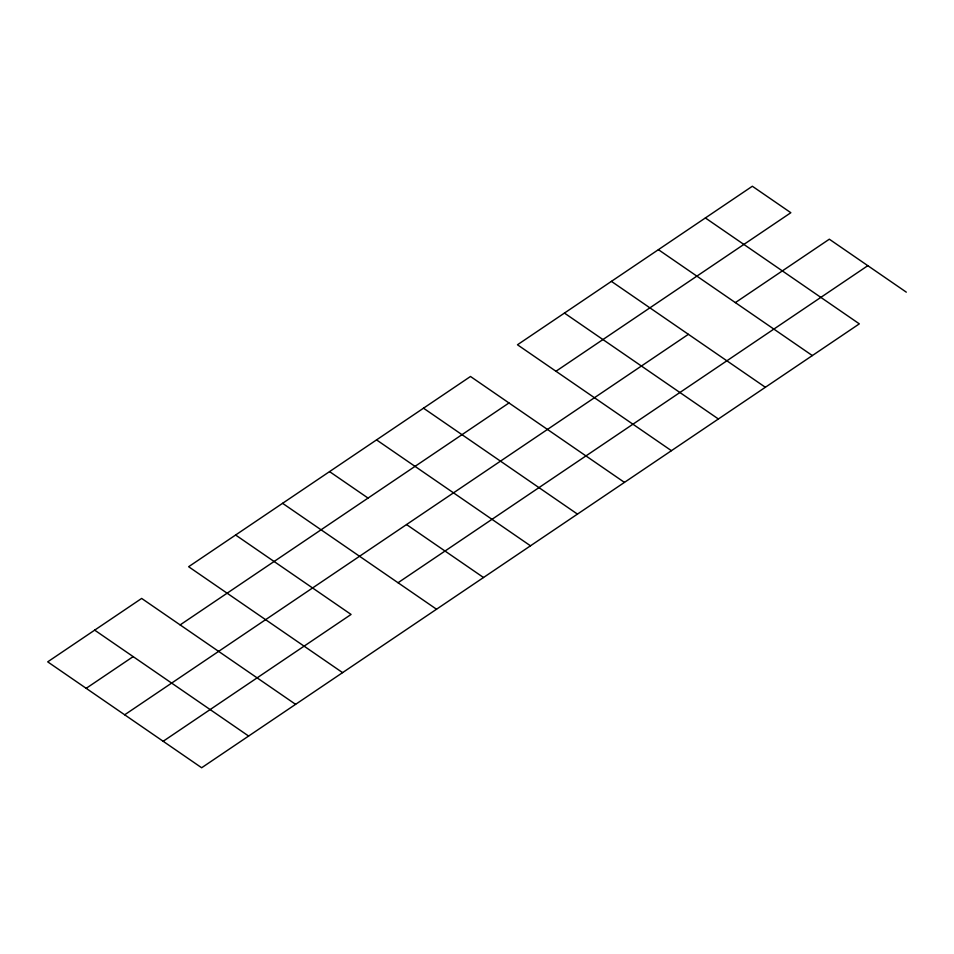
<?xml version="1.0" encoding="UTF-8"?>
<svg xmlns="http://www.w3.org/2000/svg" width="954" height="954" viewBox="0 0 954 954"><rect width="100%" height="100%" fill="white"/><g stroke="black" fill="none" stroke-linecap="round" stroke-linejoin="round"><path stroke-width="1.43" d="M86.182 688.323L133.166 656.614M180.139 624.906L508.983 402.958M555.955 371.261L790.842 212.718L752.348 186.245L517.473 344.776L671.413 450.682M124.676 714.796L688.394 334.317M735.367 302.609L829.324 239.204L906.3 292.151M163.158 741.282L351.072 614.448L235.602 535.015M398.045 582.739L867.818 265.677M705.376 217.953L859.327 323.859L201.652 767.755L47.7 661.849L141.657 598.432L295.597 704.338M658.403 249.662L812.343 355.568M611.419 281.37L765.37 387.276M564.446 313.079L718.398 418.985M624.441 482.39L470.489 376.484L188.63 566.724L342.581 672.63M423.516 408.193L577.456 514.099M376.544 439.901L530.484 545.807M329.559 471.61L368.053 498.083M406.535 524.557L483.511 577.516M282.587 503.318L436.527 609.224M94.673 630.141L248.624 736.047"/></g></svg>
